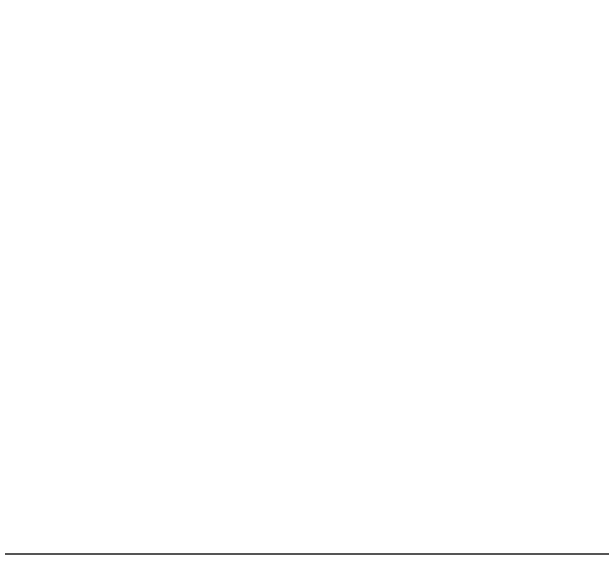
# Model space of a CAD drawing. Header units: millimetres. Extents: x 1744 to 18744, y -2272 to 2782.
# Drawn here: x 6729.3 to 6832.9, y 2066.4 to 2161.6 of the extents above; entities that cross this region are included whole.
import ezdxf

# ---------------------------------------------------------------- set-up
doc = ezdxf.new("R2010")
doc.units = ezdxf.units.MM
doc.layers.add('Steklopaket 50mm', color=100, linetype='Continuous')

msp = doc.modelspace()

# ---------------------------------------------------------------- linework, layer by layer
at = {"layer": 'Steklopaket 50mm'}
msp.add_lwpolyline([(6312.964280140441, 2521.614470848785), (6938.52617568546, 2521.614470848785), (6938.52617568546, 2066.428066126851), (6312.964280140441, 2066.428066126851)], close=True, dxfattribs=at)

doc.saveas('drawing.dxf')
